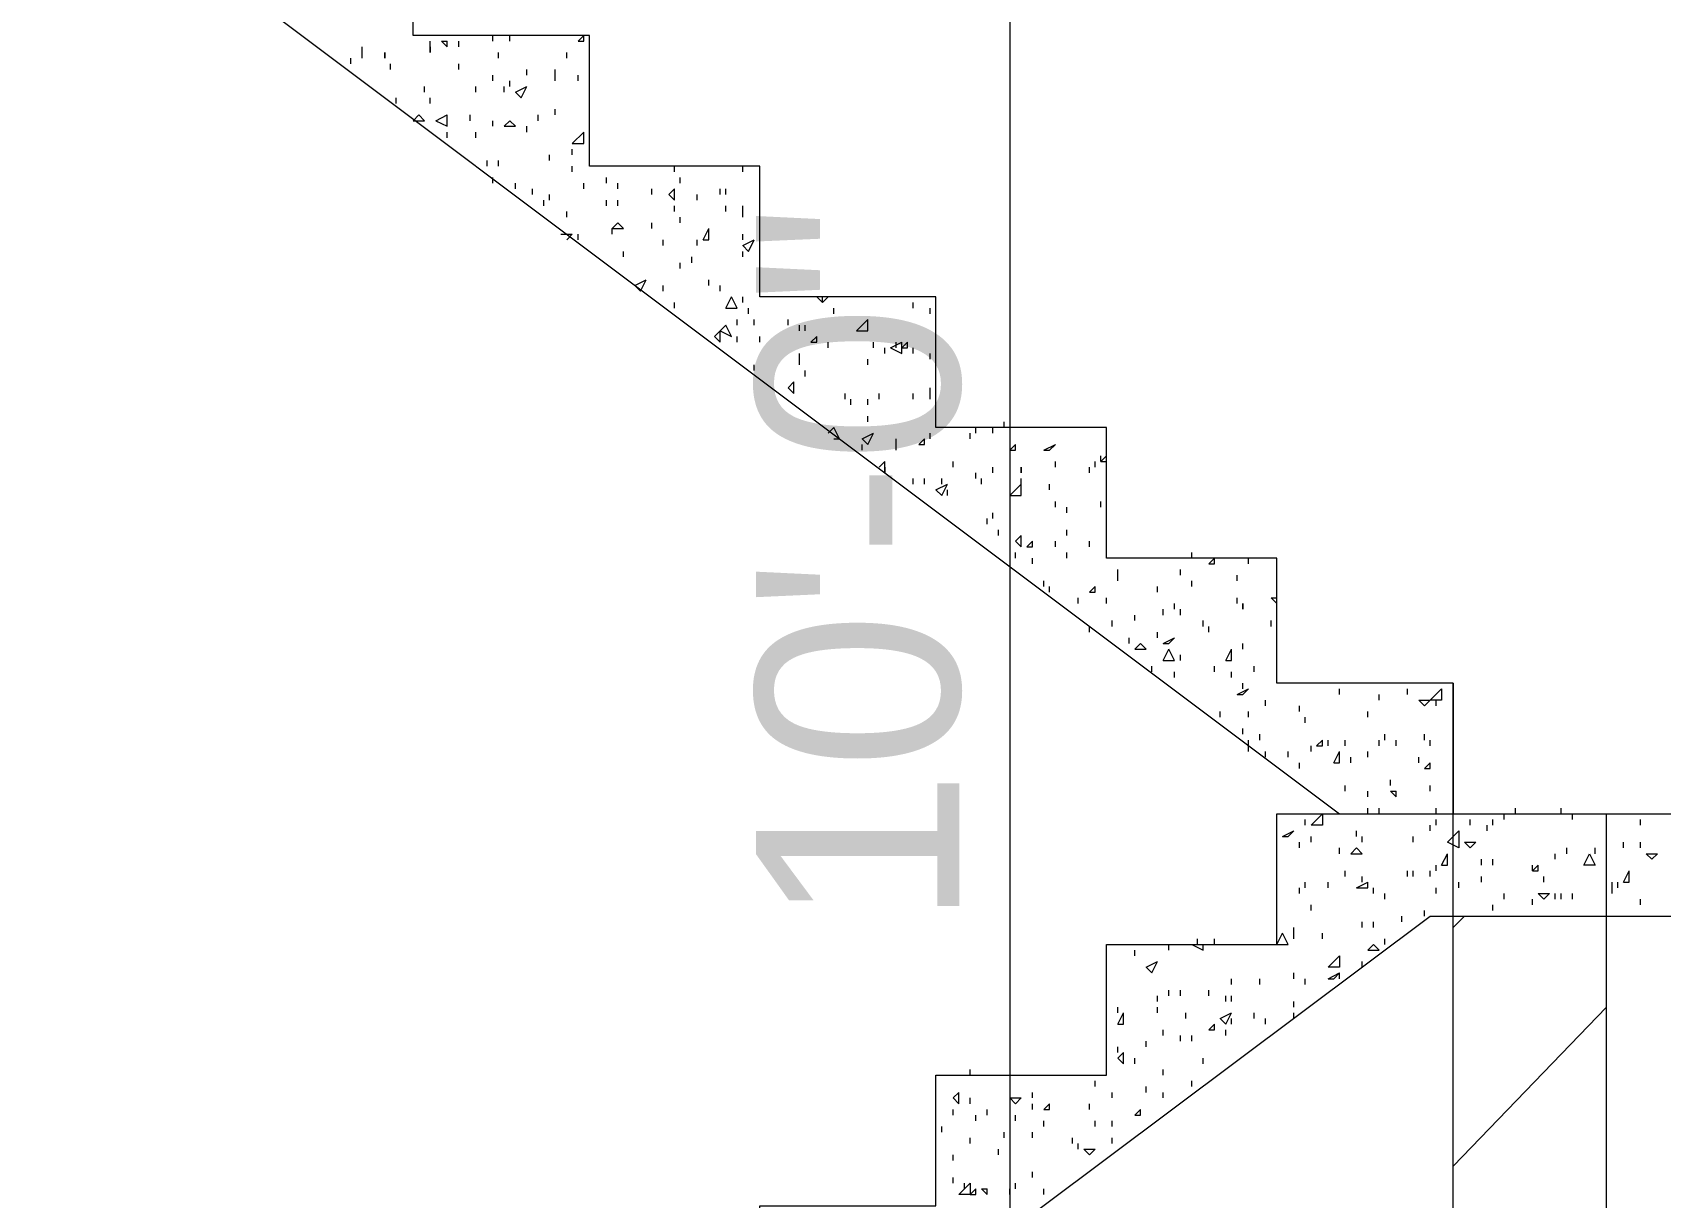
# Model space of a CAD drawing. Header units: millimetres. Extents: x 218.7 to 294.1, y -22.2 to 31.6.
# Drawn here: x 248.008 to 250.4, y 15.985 to 17.697 of the extents above; entities that cross this region are included whole.
import ezdxf

# ---------------------------------------------------------------- set-up
doc = ezdxf.new("R2010")
doc.units = ezdxf.units.MM
doc.layers.add('PDF_Geometry', color=7, linetype='Continuous')
doc.layers.add('PDF_Text', color=7, linetype='Continuous')
doc.styles.add('PDF Arial', font='arial.ttf')

msp = doc.modelspace()

# ---------------------------------------------------------------- linework, layer by layer
at = {"layer": 'PDF_Geometry', "lineweight": 9}
for points in [[(247.3896, 18.4522), (249.9279, 16.5485)], [(250.0949, 16.7405), (250.0949, 16.5485), (250.0949, 16.7405), (249.8361, 16.7405), (249.8361, 16.9242), (249.5856, 16.9242), (249.5856, 17.1163), (249.3351, 17.1163), (249.3351, 17.3083), (249.0763, 17.3083), (249.0763, 17.5004), (248.8258, 17.5004), (248.8258, 17.6924), (248.5669, 17.6924), (248.5669, 17.8761), (248.3164, 17.8761), (248.3164, 18.0681), (248.066, 18.0681), (248.066, 18.2602), (247.8071, 18.2602), (247.8071, 18.4522), (247.5566, 18.4522)], [(249.4437, 18.327), (249.4437, 15.5298)], [(248.592, 17.6757), (248.592, 17.6673), (248.592, 17.6757), (248.592, 17.684)], [(248.617, 17.6757), (248.6087, 17.684), (248.617, 17.684)], [(248.617, 17.6757), (248.617, 17.684)], [(248.6337, 17.6757), (248.6337, 17.684)], [(248.6838, 17.684), (248.6838, 17.6924)], [(248.7089, 17.684), (248.7089, 17.6924)], [(248.8091, 17.684), (248.8174, 17.6924)], [(248.8091, 17.684), (248.8174, 17.684)], [(248.8174, 17.684), (248.8174, 17.6924)], [(248.4751, 17.6506), (248.4751, 17.659)], [(248.4918, 17.659), (248.4918, 17.6673), (248.4918, 17.6757)], [(248.6922, 17.659), (248.6922, 17.6673)], [(248.7924, 17.659), (248.7924, 17.6673)], [(248.5335, 17.6423), (248.5335, 17.6506)], [(248.6337, 17.6423), (248.6337, 17.6506)], [(248.6838, 17.6256), (248.6838, 17.6339)], [(248.7339, 17.6339), (248.7339, 17.6423)], [(248.7757, 17.6256), (248.7757, 17.6339), (248.7757, 17.6423)], [(248.8091, 17.6256), (248.8091, 17.6339)], [(248.5836, 17.6089), (248.5836, 17.6172)], [(248.6588, 17.6089), (248.6588, 17.6172)], [(248.7005, 17.6089), (248.7005, 17.6172)], [(248.7089, 17.6172), (248.7089, 17.6256)], [(248.7172, 17.6089), (248.7339, 17.6172)], [(248.7172, 17.6089), (248.7256, 17.6005)], [(248.7256, 17.6005), (248.7339, 17.6172)], [(248.5419, 17.5922), (248.5419, 17.6005)], [(248.592, 17.5922), (248.592, 17.6005)], [(248.7757, 17.5755), (248.7757, 17.5838)], [(248.5669, 17.5671), (248.5753, 17.5755)], [(248.5669, 17.5671), (248.5836, 17.5671)], [(248.5836, 17.5671), (248.5753, 17.5755)], [(248.6003, 17.5671), (248.617, 17.5755)], [(248.6003, 17.5671), (248.617, 17.5588), (248.617, 17.5755)], [(248.6504, 17.5671), (248.6504, 17.5755)], [(248.6838, 17.5588), (248.6838, 17.5671)], [(248.7005, 17.5588), (248.7089, 17.5671)], [(248.7005, 17.5588), (248.7172, 17.5588)], [(248.7172, 17.5588), (248.7089, 17.5671)], [(248.7339, 17.5504), (248.7339, 17.5588)], [(248.7506, 17.5671), (248.7506, 17.5755)], [(248.617, 17.5421), (248.617, 17.5504)], [(248.6588, 17.5421), (248.6588, 17.5504)], [(248.8007, 17.5337), (248.8174, 17.5504)], [(248.8007, 17.5337), (248.8174, 17.5337), (248.8174, 17.5504)], [(248.7673, 17.5087), (248.7673, 17.517)], [(248.8007, 17.517), (248.8007, 17.5254)], [(248.6755, 17.5004), (248.6755, 17.5087)], [(248.6922, 17.5004), (248.6922, 17.5087)], [(248.8007, 17.492), (248.8007, 17.5004)], [(248.951, 17.492), (248.951, 17.5004)], [(249.0512, 17.492), (249.0512, 17.5004)], [(248.6838, 17.4753), (248.6838, 17.4837)], [(248.6838, 17.4753), (248.6838, 17.4837)], [(248.7172, 17.467), (248.7172, 17.4753)], [(248.7423, 17.4586), (248.7423, 17.467)], [(248.8174, 17.467), (248.8174, 17.4753)], [(248.8508, 17.4753), (248.8508, 17.4837)], [(248.8675, 17.467), (248.8675, 17.4753)], [(248.9176, 17.4586), (248.9176, 17.467)], [(248.9427, 17.4586), (248.951, 17.467)], [(248.951, 17.4503), (248.951, 17.467)], [(248.9594, 17.4753), (248.9594, 17.4837)], [(249.0178, 17.4586), (249.0178, 17.467)], [(249.0262, 17.4586), (249.0262, 17.467)], [(248.759, 17.4419), (248.759, 17.4503)], [(248.7673, 17.4503), (248.7673, 17.4586)], [(248.8508, 17.4419), (248.8508, 17.4503)], [(248.8675, 17.4419), (248.8675, 17.4503)], [(248.9427, 17.4586), (248.951, 17.4503)], [(248.951, 17.4336), (248.951, 17.4419)], [(248.9844, 17.4503), (248.9844, 17.4586)], [(249.0262, 17.4336), (249.0262, 17.4419)], [(249.0512, 17.4252), (249.0512, 17.4336), (249.0512, 17.4419)], [(248.7924, 17.4252), (248.7924, 17.4336)], [(248.8592, 17.4002), (248.8592, 17.4085), (248.8675, 17.4169)], [(248.8759, 17.4085), (248.8675, 17.4169)], [(248.9176, 17.4085), (248.9176, 17.4169)], [(248.9594, 17.4169), (248.9594, 17.4252)], [(248.784, 17.4002), (248.8007, 17.4002)], [(248.7924, 17.3918), (248.8007, 17.4002)], [(248.8091, 17.3918), (248.8091, 17.4002)], [(248.8592, 17.4085), (248.8759, 17.4085)], [(248.9343, 17.3835), (248.9343, 17.3918)], [(248.9844, 17.3835), (248.9844, 17.3918)], [(248.9928, 17.3918), (249.0011, 17.4085)], [(248.9928, 17.3918), (249.0011, 17.3918)], [(249.0011, 17.3918), (249.0011, 17.4085)], [(249.0512, 17.3918), (249.0512, 17.4002)], [(249.0512, 17.3835), (249.0679, 17.3918)], [(249.0596, 17.3751), (249.0679, 17.3918)], [(248.8759, 17.3668), (248.8759, 17.3751)], [(249.0512, 17.3835), (249.0596, 17.3751)], [(249.0512, 17.3668), (249.0512, 17.3751)], [(248.9594, 17.3501), (248.9594, 17.3584)], [(248.9761, 17.3584), (248.9761, 17.3668)], [(249.0763, 17.3584), (249.0763, 17.3668)], [(248.8926, 17.325), (248.9093, 17.3334)], [(248.8926, 17.325), (248.9009, 17.3167)], [(248.9009, 17.3167), (248.9093, 17.3334)], [(248.9343, 17.3167), (248.9343, 17.325)], [(249.0011, 17.325), (249.0011, 17.3334)], [(249.0178, 17.3167), (249.0178, 17.325)], [(248.951, 17.2916), (248.951, 17.3)], [(249.0262, 17.2916), (249.0345, 17.3083)], [(249.0262, 17.2916), (249.0429, 17.2916), (249.0345, 17.3083)], [(249.0512, 17.3), (249.0512, 17.3083)], [(249.1598, 17.3083), (249.1681, 17.3)], [(249.1681, 17.3), (249.1765, 17.3083)], [(249.1681, 17.3), (249.1681, 17.3083)], [(249.3017, 17.2916), (249.3017, 17.3)], [(249.0429, 17.2666), (249.0429, 17.2749)], [(249.0596, 17.2833), (249.0596, 17.2916)], [(249.0679, 17.2666), (249.0679, 17.2749)], [(249.118, 17.2666), (249.118, 17.2749)], [(249.1848, 17.2833), (249.1848, 17.2916)], [(249.2182, 17.2582), (249.2349, 17.2749)], [(249.2182, 17.2582), (249.2349, 17.2582), (249.2349, 17.2749)], [(249.2349, 17.2582), (249.2349, 17.2666), (249.2349, 17.2749)], [(249.3268, 17.2833), (249.3268, 17.2916)], [(249.0095, 17.2499), (249.0178, 17.2582)], [(249.0095, 17.2499), (249.0178, 17.2415)], [(249.0178, 17.2582), (249.0262, 17.2666)], [(249.0178, 17.2582), (249.0345, 17.2499)], [(249.0178, 17.2415), (249.0178, 17.2582)], [(249.0345, 17.2499), (249.0262, 17.2666)], [(249.0429, 17.2415), (249.0429, 17.2499)], [(249.0763, 17.2415), (249.0763, 17.2499)], [(249.1347, 17.2582), (249.1347, 17.2666)], [(249.1431, 17.2582), (249.1431, 17.2666)], [(249.1514, 17.2415), (249.1598, 17.2499)], [(249.1598, 17.2415), (249.1598, 17.2499)], [(249.1347, 17.2081), (249.1347, 17.2165), (249.1347, 17.2248)], [(249.1514, 17.2415), (249.1598, 17.2415)], [(249.1765, 17.2332), (249.1765, 17.2415)], [(249.2433, 17.2332), (249.2433, 17.2415)], [(249.26, 17.2248), (249.26, 17.2332)], [(249.2683, 17.2332), (249.285, 17.2415)], [(249.2683, 17.2332), (249.285, 17.2248)], [(249.2767, 17.2332), (249.2767, 17.2415)], [(249.285, 17.2332), (249.2934, 17.2415)], [(249.285, 17.2248), (249.285, 17.2415)], [(249.285, 17.2332), (249.2934, 17.2332)], [(249.2934, 17.2332), (249.2934, 17.2415)], [(249.3017, 17.2248), (249.3017, 17.2332)], [(249.3268, 17.2165), (249.3268, 17.2248)], [(249.0679, 17.1998), (249.0679, 17.2081)], [(249.2349, 17.2081), (249.2349, 17.2165)], [(249.118, 17.1747), (249.1264, 17.1831)], [(249.1264, 17.1664), (249.1264, 17.1831)], [(249.1431, 17.1914), (249.1431, 17.1998)], [(249.118, 17.1747), (249.1264, 17.1664)], [(249.2015, 17.158), (249.2015, 17.1664)], [(249.2099, 17.1497), (249.2099, 17.158)], [(249.2349, 17.1497), (249.2349, 17.158)], [(249.2516, 17.158), (249.2516, 17.1664)], [(249.3017, 17.158), (249.3017, 17.1664)], [(249.3268, 17.158), (249.3268, 17.1664), (249.3268, 17.1747)], [(249.2349, 17.1246), (249.2349, 17.133)], [(249.1765, 17.1079), (249.1848, 17.1163)], [(249.1932, 17.0996), (249.1848, 17.1163)], [(249.2266, 17.0996), (249.2433, 17.1079)], [(249.2349, 17.0912), (249.2433, 17.1079)], [(249.3268, 17.0996), (249.3268, 17.1079)], [(249.3852, 17.0996), (249.3852, 17.1079)], [(249.3936, 17.1079), (249.3936, 17.1163)], [(249.4186, 17.1079), (249.4186, 17.1163)], [(249.4353, 17.1163), (249.4353, 17.1246)], [(249.1848, 17.0996), (249.1932, 17.0996)], [(249.2266, 17.0996), (249.2349, 17.0912)], [(249.2266, 17.0829), (249.2266, 17.0912)], [(249.2767, 17.0829), (249.2767, 17.0912), (249.2767, 17.0996)], [(249.3101, 17.0912), (249.3184, 17.0996)], [(249.3101, 17.0912), (249.3184, 17.0912)], [(249.3184, 17.0912), (249.3184, 17.0996)], [(249.4437, 17.0829), (249.452, 17.0912)], [(249.4437, 17.0829), (249.452, 17.0829)], [(249.452, 17.0829), (249.452, 17.0912)], [(249.4938, 17.0829), (249.5105, 17.0912)], [(249.4938, 17.0829), (249.5021, 17.0829)], [(249.5021, 17.0829), (249.5105, 17.0912)], [(249.2516, 17.0578), (249.26, 17.0662)], [(249.26, 17.0578), (249.26, 17.0495), (249.26, 17.0662)], [(249.26, 17.0578), (249.26, 17.0662)], [(249.3602, 17.0578), (249.3602, 17.0662)], [(249.4186, 17.0495), (249.4186, 17.0578)], [(249.5105, 17.0578), (249.5105, 17.0662)], [(249.5606, 17.0495), (249.5606, 17.0578)], [(249.5689, 17.0578), (249.5689, 17.0662)], [(249.5773, 17.0662), (249.5856, 17.0745)], [(249.5773, 17.0662), (249.5773, 17.0745)], [(249.5773, 17.0662), (249.5856, 17.0662)], [(249.3017, 17.0328), (249.3017, 17.0411)], [(249.3184, 17.0328), (249.3184, 17.0411)], [(249.3351, 17.0244), (249.3518, 17.0328)], [(249.3435, 17.0328), (249.3435, 17.0411)], [(249.3435, 17.0161), (249.3518, 17.0328)], [(249.3936, 17.0411), (249.3936, 17.0495)], [(249.4019, 17.0328), (249.4019, 17.0411)], [(249.4437, 17.0161), (249.4604, 17.0328)], [(249.4437, 17.0161), (249.4604, 17.0161), (249.4604, 17.0328)], [(249.4604, 17.0328), (249.4604, 17.0411)], [(249.5021, 17.0244), (249.5021, 17.0328)], [(249.3351, 17.0244), (249.3435, 17.0161)], [(249.3518, 17.0161), (249.3518, 17.0244)], [(249.4186, 16.9827), (249.4186, 16.991)], [(249.5105, 16.9994), (249.5105, 17.0077)], [(249.5272, 16.991), (249.5272, 16.9994)], [(249.5773, 16.9994), (249.5773, 17.0077)], [(249.4103, 16.9743), (249.4103, 16.9827)], [(249.427, 16.9576), (249.427, 16.966)], [(249.5272, 16.9576), (249.5272, 16.966)], [(249.452, 16.9493), (249.4604, 16.9576)], [(249.452, 16.9493), (249.4604, 16.9409)], [(249.4604, 16.9409), (249.4604, 16.9576)], [(249.4687, 16.9409), (249.4771, 16.9493)], [(249.4687, 16.9409), (249.4771, 16.9409)], [(249.4771, 16.9409), (249.4771, 16.9493)], [(249.5105, 16.9409), (249.5105, 16.9493)], [(249.5606, 16.9409), (249.5606, 16.9493)], [(249.452, 16.9242), (249.452, 16.9326)], [(249.4771, 16.9159), (249.4771, 16.9242)], [(249.5272, 16.9242), (249.5272, 16.9326)], [(249.7109, 16.9242), (249.7109, 16.9326)], [(249.7359, 16.9159), (249.7443, 16.9242)], [(249.7359, 16.9159), (249.7442, 16.9159)], [(249.7442, 16.9159), (249.7442, 16.9242)], [(249.7943, 16.9159), (249.7943, 16.9242)], [(249.4938, 16.8825), (249.4938, 16.8908)], [(249.6023, 16.8908), (249.6023, 16.8992), (249.6023, 16.9075)], [(249.6942, 16.8992), (249.6942, 16.9075)], [(249.7109, 16.8825), (249.7109, 16.8908)], [(249.7776, 16.8908), (249.7776, 16.8992)], [(249.5021, 16.8741), (249.5021, 16.8825)], [(249.5439, 16.8574), (249.5439, 16.8658)], [(249.5606, 16.8741), (249.5689, 16.8825)], [(249.5606, 16.8741), (249.5689, 16.8741)], [(249.5689, 16.8741), (249.5689, 16.8825)], [(249.5856, 16.8574), (249.5856, 16.8658)], [(249.6608, 16.8741), (249.6608, 16.8825)], [(249.7776, 16.8574), (249.7776, 16.8658)], [(249.8361, 16.8574), (249.8277, 16.8658), (249.8361, 16.8658)], [(249.8361, 16.8574), (249.8361, 16.8658)], [(249.6691, 16.8407), (249.6691, 16.8491)], [(249.6858, 16.8491), (249.6858, 16.8574)], [(249.6942, 16.8407), (249.6942, 16.8491)], [(249.5606, 16.8157), (249.5606, 16.824)], [(249.594, 16.824), (249.594, 16.8324)], [(249.6274, 16.8324), (249.6274, 16.8407)], [(249.7276, 16.824), (249.7276, 16.8324)], [(249.7359, 16.8157), (249.7359, 16.824)], [(249.8277, 16.824), (249.8277, 16.8324)], [(249.619, 16.799), (249.619, 16.8073)], [(249.6274, 16.7906), (249.6357, 16.799)], [(249.6441, 16.7906), (249.6357, 16.799)], [(249.6608, 16.8073), (249.6608, 16.8157)], [(249.6691, 16.799), (249.6858, 16.8073)], [(249.6691, 16.799), (249.6775, 16.799)], [(249.6775, 16.799), (249.6858, 16.8073)], [(249.786, 16.7906), (249.786, 16.799)], [(249.6274, 16.7906), (249.6441, 16.7906)], [(249.6691, 16.7739), (249.6775, 16.7906)], [(249.6691, 16.7739), (249.6858, 16.7739), (249.6775, 16.7906)], [(249.6942, 16.7739), (249.6942, 16.7823)], [(249.7609, 16.7739), (249.7693, 16.7739)], [(249.761, 16.7739), (249.7693, 16.7906)], [(249.7693, 16.7739), (249.7693, 16.7906)], [(249.6524, 16.7572), (249.6524, 16.7656)], [(249.6858, 16.7489), (249.6858, 16.7572)], [(249.7442, 16.7572), (249.7442, 16.7656)], [(249.7693, 16.7489), (249.7693, 16.7572)], [(249.8027, 16.7572), (249.8027, 16.7656)], [(249.7776, 16.7238), (249.7943, 16.7322)], [(249.7776, 16.7238), (249.786, 16.7238)], [(249.786, 16.7322), (249.786, 16.7405)], [(249.786, 16.7238), (249.7943, 16.7322)], [(249.9279, 16.7238), (249.9279, 16.7322)], [(249.9864, 16.7155), (249.9864, 16.7238)], [(250.0281, 16.7238), (250.0281, 16.7322)], [(250.0949, 15.4046), (250.0949, 16.7405)], [(249.7526, 16.6904), (249.7526, 16.6988)], [(249.7943, 16.6904), (249.7943, 16.6988)], [(249.8194, 16.7071), (249.8194, 16.7155)], [(249.8695, 16.6988), (249.8695, 16.7071)], [(249.9697, 16.6904), (249.9697, 16.6988)], [(250.0532, 16.7071), (250.0448, 16.7155), (250.0615, 16.7155)], [(250.0532, 16.7071), (250.0615, 16.7155)], [(250.0699, 16.7071), (250.0699, 16.7155)], [(249.786, 16.6654), (249.786, 16.6737)], [(249.8778, 16.6821), (249.8778, 16.6904)], [(249.7943, 16.6487), (249.7943, 16.657)], [(249.811, 16.657), (249.811, 16.6654)], [(249.8945, 16.6487), (249.9029, 16.657)], [(249.9029, 16.6487), (249.9029, 16.657)], [(249.9112, 16.6487), (249.9112, 16.657)], [(249.9363, 16.6487), (249.9363, 16.657)], [(249.9864, 16.6487), (249.9864, 16.657)], [(249.9947, 16.657), (249.9947, 16.6654)], [(250.0114, 16.6487), (250.0114, 16.657)], [(250.0532, 16.657), (250.0532, 16.6654)], [(250.0615, 16.6487), (250.0615, 16.657)], [(249.7943, 16.6403), (249.7943, 16.6487)], [(249.8194, 16.632), (249.8194, 16.6403)], [(249.8528, 16.632), (249.8528, 16.6403)], [(249.8862, 16.6403), (249.8862, 16.6487)], [(249.8945, 16.6487), (249.9029, 16.6487)], [(249.9196, 16.6236), (249.9279, 16.6403)], [(249.9279, 16.6236), (249.9279, 16.6403)], [(249.9446, 16.6236), (249.9446, 16.632)], [(249.9697, 16.632), (249.9697, 16.6403)], [(250.0448, 16.6236), (250.0448, 16.632)], [(249.8695, 16.6153), (249.8695, 16.6236)], [(249.9196, 16.6236), (249.9279, 16.6236)], [(250.0532, 16.6153), (250.0615, 16.6236)], [(250.0532, 16.6153), (250.0615, 16.6153)], [(250.0615, 16.6153), (250.0615, 16.6236)], [(249.9363, 16.5819), (249.9363, 16.5902)], [(249.9697, 16.5735), (249.9697, 16.5819)], [(250.0031, 16.5902), (250.0031, 16.5986)], [(250.0031, 16.5819), (250.0114, 16.5819)], [(250.0031, 16.5819), (250.0114, 16.5735)], [(250.0114, 16.5735), (250.0114, 16.5819)], [(250.0615, 16.5819), (250.0615, 16.5902)], [(249.9697, 16.5485), (249.9697, 16.5568)], [(249.9864, 16.5485), (249.9864, 16.5568)], [(250.0699, 16.5485), (250.0699, 16.5568)], [(250.1868, 16.5485), (250.1868, 16.5568)], [(250.2536, 16.5485), (250.2536, 16.5568)], [(248.5669, 15.4046), (248.5669, 15.5966), (248.8258, 15.5966), (248.8258, 15.7803), (249.0763, 15.7803), (249.0763, 15.9724), (249.3351, 15.9724), (249.3351, 16.1644), (249.5856, 16.1644), (249.5856, 16.3564), (249.8361, 16.3564), (249.8361, 16.5485), (251.2388, 16.5485)], [(249.8778, 16.5318), (249.8778, 16.5401)], [(250.0615, 16.5234), (250.0615, 16.5318)], [(250.0699, 16.5318), (250.0699, 16.5401)], [(250.12, 16.5318), (250.12, 16.5401)], [(250.145, 16.5234), (250.145, 16.5318)], [(250.1534, 16.5318), (250.1534, 16.5401)], [(250.1701, 16.5401), (250.1701, 16.5485)], [(250.2703, 16.5401), (250.2703, 16.5485)], [(250.3204, 15.4046), (250.3204, 16.5485)], [(250.3705, 16.5318), (250.3705, 16.5401)], [(249.8361, 16.4984), (249.8361, 16.5067)], [(249.8444, 16.5151), (249.8611, 16.5234)], [(249.8444, 16.5151), (249.8528, 16.5151)], [(249.8528, 16.5151), (249.8611, 16.5234)], [(249.8695, 16.4984), (249.8695, 16.5067)], [(249.8862, 16.5067), (249.8862, 16.5151)], [(249.953, 16.5151), (249.953, 16.5234)], [(249.9613, 16.5067), (249.9613, 16.5151)], [(250.0365, 16.5067), (250.0365, 16.5151)], [(250.1116, 16.5067), (250.1283, 16.5067)], [(250.1116, 16.5067), (250.12, 16.4984)], [(250.12, 16.4984), (250.1283, 16.5067)], [(250.3454, 16.4984), (250.3454, 16.5067)], [(250.3705, 16.4984), (250.3705, 16.5067)], [(249.9279, 16.49), (249.9279, 16.4984)], [(249.9446, 16.49), (249.953, 16.4984)], [(249.9446, 16.49), (249.9613, 16.49)], [(249.9613, 16.49), (249.953, 16.4984)], [(250.0782, 16.4733), (250.0866, 16.49)], [(250.0866, 16.4733), (250.0866, 16.49)], [(250.2452, 16.4817), (250.2452, 16.49)], [(250.2619, 16.49), (250.2619, 16.4984)], [(250.3037, 16.49), (250.3037, 16.4984)], [(250.3204, 16.4817), (250.3204, 16.49)], [(250.3872, 16.4817), (250.3788, 16.49), (250.3955, 16.49)], [(250.3872, 16.4817), (250.3955, 16.49)], [(249.9363, 16.4566), (249.9363, 16.465)], [(250.0281, 16.4566), (250.0281, 16.465)], [(250.0365, 16.4566), (250.0365, 16.465)], [(250.0615, 16.4566), (250.0615, 16.465)], [(250.0699, 16.465), (250.0699, 16.4733)], [(250.0782, 16.4733), (250.0866, 16.4733)], [(250.1367, 16.4733), (250.1367, 16.4817)], [(250.1534, 16.4733), (250.1534, 16.4817)], [(250.2118, 16.465), (250.2202, 16.4733)], [(250.2118, 16.465), (250.2118, 16.4733)], [(250.2118, 16.465), (250.2202, 16.465)], [(250.2202, 16.465), (250.2202, 16.4733)], [(250.3454, 16.4483), (250.3538, 16.465)], [(250.3538, 16.4483), (250.3538, 16.465)], [(249.8695, 16.4316), (249.8695, 16.4399)], [(249.8778, 16.4399), (249.8778, 16.4483)], [(249.9112, 16.4399), (249.9112, 16.4483)], [(249.953, 16.4399), (249.9697, 16.4483)], [(249.953, 16.4399), (249.9697, 16.4399)], [(249.9613, 16.4483), (249.9613, 16.4566)], [(249.9697, 16.4399), (249.9697, 16.4483)], [(249.978, 16.4316), (249.978, 16.4399)], [(250.0699, 16.4316), (250.0699, 16.4399)], [(250.1033, 16.4399), (250.1033, 16.4483)], [(250.1367, 16.4483), (250.1367, 16.4566)], [(250.2285, 16.4483), (250.2285, 16.4566)], [(250.3287, 16.4316), (250.3287, 16.4399), (250.3287, 16.4483)], [(250.3371, 16.4399), (250.3371, 16.4483)], [(250.3454, 16.4483), (250.3538, 16.4483)], [(249.8862, 16.4065), (249.8862, 16.4149)], [(249.9947, 16.4232), (249.9947, 16.4316)], [(250.1534, 16.4065), (250.1534, 16.4149)], [(250.1701, 16.4232), (250.1701, 16.4316)], [(250.2118, 16.4149), (250.2118, 16.4232)], [(250.2202, 16.4316), (250.2369, 16.4316)], [(250.2202, 16.4316), (250.2285, 16.4232)], [(250.2285, 16.4232), (250.2369, 16.4316)], [(250.2452, 16.4232), (250.2452, 16.4316)], [(250.2536, 16.4232), (250.2536, 16.4316)], [(250.2703, 16.4232), (250.2703, 16.4316)], [(250.3705, 16.4149), (250.3705, 16.4232)], [(248.7339, 15.4046), (250.0615, 16.3982), (251.2388, 16.3982)], [(249.9613, 16.3815), (249.9613, 16.3898)], [(249.978, 16.3815), (249.978, 16.3898)], [(250.0198, 16.3898), (250.0198, 16.3982)], [(250.0532, 16.3982), (250.0532, 16.4065)], [(250.0949, 16.3982), (250.0949, 16.4065)], [(250.0949, 16.3815), (250.1116, 16.3982)], [(249.7192, 16.3564), (249.7192, 16.3648)], [(249.7442, 16.3564), (249.7442, 16.3648)], [(249.8361, 16.3564), (249.8444, 16.3731)], [(249.8528, 16.3564), (249.8444, 16.3731)], [(249.8611, 16.3648), (249.8611, 16.3731), (249.8611, 16.3815)], [(249.9029, 16.3648), (249.9029, 16.3731)], [(249.9947, 16.3564), (249.9947, 16.3648)], [(249.6274, 16.3397), (249.6274, 16.3481)], [(249.6775, 16.3481), (249.6775, 16.3564)], [(249.7109, 16.3564), (249.7276, 16.3481), (249.7276, 16.3564)], [(249.8361, 16.3564), (249.8528, 16.3564)], [(249.9697, 16.3481), (249.978, 16.3564)], [(249.9697, 16.3481), (249.9864, 16.3481)], [(249.9864, 16.3481), (249.978, 16.3564)], [(249.6441, 16.323), (249.6608, 16.3314)], [(249.6441, 16.323), (249.6524, 16.3147)], [(249.6524, 16.3147), (249.6608, 16.3314)], [(249.9613, 16.323), (249.9613, 16.3314)], [(249.7693, 16.298), (249.7693, 16.3063)], [(249.811, 16.298), (249.811, 16.3063)], [(249.8611, 16.3063), (249.8611, 16.3147)], [(249.8778, 16.298), (249.8778, 16.3063)], [(249.9112, 16.3063), (249.9279, 16.3147)], [(249.9112, 16.3063), (249.9196, 16.3063)], [(249.9196, 16.3063), (249.9279, 16.3147)], [(249.9279, 16.3063), (249.9279, 16.3147)], [(249.6608, 16.2729), (249.6608, 16.2813)], [(249.6775, 16.2813), (249.6775, 16.2896)], [(249.6942, 16.2813), (249.6942, 16.2896)], [(249.7359, 16.2813), (249.7359, 16.2896)], [(249.7609, 16.2729), (249.7609, 16.2813)], [(249.7693, 16.2729), (249.7693, 16.2813)], [(249.8611, 16.2646), (249.8611, 16.2729)], [(249.6023, 16.2562), (249.6023, 16.2646)], [(249.6023, 16.2395), (249.6107, 16.2562)], [(249.6107, 16.2395), (249.6107, 16.2562)], [(249.6608, 16.2562), (249.6608, 16.2646)], [(249.7025, 16.2479), (249.7025, 16.2562)], [(249.7526, 16.2479), (249.7693, 16.2562)], [(249.7526, 16.2479), (249.7609, 16.2395)], [(249.761, 16.2395), (249.7693, 16.2562)], [(249.7693, 16.2395), (249.7693, 16.2479)], [(249.8027, 16.2479), (249.8027, 16.2562)], [(249.8194, 16.2395), (249.8194, 16.2479)], [(249.8611, 16.2479), (249.8611, 16.2562)], [(250.0949, 16.0308), (250.3204, 16.2646)], [(249.6023, 16.2395), (249.6107, 16.2395)], [(249.6691, 16.2228), (249.6691, 16.2312)], [(249.6942, 16.2145), (249.6942, 16.2228)], [(249.7109, 16.2145), (249.7109, 16.2228)], [(249.7359, 16.2312), (249.7443, 16.2395)], [(249.7359, 16.2312), (249.7442, 16.2312)], [(249.7442, 16.2312), (249.7442, 16.2395)], [(249.7609, 16.2228), (249.7609, 16.2312)], [(249.6023, 16.1978), (249.6023, 16.2061)], [(249.6023, 16.1894), (249.6107, 16.1978)], [(249.6107, 16.1811), (249.6107, 16.1978)], [(249.6441, 16.2061), (249.6441, 16.2145)], [(249.3852, 16.1644), (249.3852, 16.1727)], [(249.6023, 16.1894), (249.6107, 16.1811)], [(249.6274, 16.1811), (249.6274, 16.1894)], [(249.6691, 16.1644), (249.6691, 16.1727)], [(249.7276, 16.1811), (249.7276, 16.1894)], [(249.5689, 16.1477), (249.5689, 16.156)], [(249.6441, 16.1393), (249.6441, 16.1477)], [(249.7109, 16.1477), (249.7109, 16.156)], [(249.3602, 16.131), (249.3685, 16.1393)], [(249.3602, 16.131), (249.3685, 16.1226)], [(249.3685, 16.1226), (249.3685, 16.1393)], [(249.3852, 16.1226), (249.3852, 16.131)], [(249.4437, 16.131), (249.4604, 16.131)], [(249.4437, 16.131), (249.452, 16.1226)], [(249.452, 16.1226), (249.4604, 16.131)], [(249.4771, 16.131), (249.4771, 16.1393)], [(249.594, 16.131), (249.594, 16.1393)], [(249.6691, 16.131), (249.6691, 16.1393)], [(249.3602, 16.1059), (249.3602, 16.1143)], [(249.3936, 16.0976), (249.3936, 16.1059)], [(249.4103, 16.1059), (249.4103, 16.1143)], [(249.452, 16.0976), (249.452, 16.1059)], [(249.4771, 16.1143), (249.4771, 16.1226)], [(249.4938, 16.1143), (249.5021, 16.1226)], [(249.4938, 16.1143), (249.5021, 16.1143)], [(249.5021, 16.1143), (249.5021, 16.1226)], [(249.5606, 16.1143), (249.5606, 16.1226)], [(249.6274, 16.1059), (249.6357, 16.1143)], [(249.6274, 16.1059), (249.6357, 16.1059)], [(249.6357, 16.1059), (249.6357, 16.1143)], [(249.3351, 16.0725), (249.3351, 16.0809)], [(249.3435, 16.0809), (249.3435, 16.0892)], [(249.4353, 16.0725), (249.4353, 16.0809)], [(249.4771, 16.0725), (249.4771, 16.0809)], [(249.4938, 16.0892), (249.4938, 16.0976)], [(249.5689, 16.0892), (249.5689, 16.0976)], [(249.594, 16.0892), (249.594, 16.0976)], [(249.3852, 16.0642), (249.3852, 16.0725)], [(249.427, 16.0475), (249.427, 16.0558)], [(249.5355, 16.0642), (249.5355, 16.0725)], [(249.5439, 16.0558), (249.5439, 16.0642)], [(249.5522, 16.0558), (249.5689, 16.0558)], [(249.5522, 16.0558), (249.5606, 16.0475)], [(249.5606, 16.0475), (249.5689, 16.0558)], [(249.594, 16.0642), (249.594, 16.0725)], [(249.3602, 16.0392), (249.3602, 16.0475)], [(249.3602, 16.0058), (249.3602, 16.0141)], [(249.3769, 15.9974), (249.3769, 16.0058)], [(249.452, 15.9974), (249.452, 16.0058)], [(249.4771, 16.0141), (249.4771, 16.0225)], [(249.3852, 15.9891), (249.3936, 15.9974)], [(249.3852, 15.9891), (249.3936, 15.9891)], [(249.3936, 15.9891), (249.3936, 15.9974)], [(249.4019, 15.9974), (249.4103, 15.9974)], [(249.4019, 15.9974), (249.4103, 15.9891)], [(249.4103, 15.9891), (249.4103, 15.9974)], [(249.4437, 15.9891), (249.4437, 15.9974)], [(249.4938, 15.9891), (249.4938, 15.9974)]]:
    msp.add_lwpolyline(points, dxfattribs=at)
for points in [[(248.5252, 17.6673), (248.5252, 17.659)], [(249.4604, 17.0578), (249.4604, 17.0495)], [(249.786, 16.8574), (249.786, 16.8491)], [(250.0782, 16.7155), (250.0615, 16.7155), (250.0782, 16.7322)], [(249.9029, 16.5318), (249.8862, 16.5318), (249.9029, 16.5485)], [(250.1033, 16.4984), (250.0866, 16.5067), (250.1033, 16.5234)], [(250.3037, 16.4733), (250.287, 16.4733), (250.2953, 16.49)], [(249.9279, 16.323), (249.9112, 16.323), (249.9279, 16.3397)], [(249.3852, 15.9891), (249.3685, 15.9891), (249.3852, 16.0058)]]:
    msp.add_lwpolyline(points, close=True, dxfattribs=at)

# ---------------------------------------------------------------- texts
at = {"layer": 'PDF_Text', "lineweight": 9, "insert": (249.3736, 16.3814), "char_height": 0.29884, "attachment_point": 7, "rotation": 90, "style": 'PDF Arial'}
msp.add_mtext('10\'-0"', dxfattribs=at)

doc.saveas('drawing.dxf')
